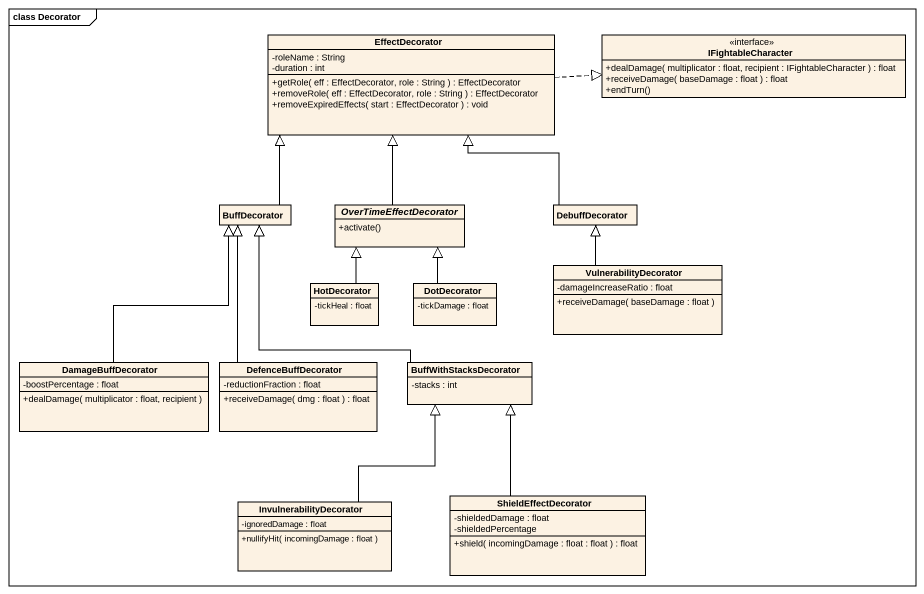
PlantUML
@startuml
mainframe class Decorator
hide circle
hide empty members
skinparam classAttributeIconSize 0
class EffectDecorator {
  -roleName : String
  -duration : int
  +getRole( eff : EffectDecorator, role : String ) : EffectDecorator
  +removeRole( eff : EffectDecorator, role : String ) : EffectDecorator
  +removeExpiredEffects( start : EffectDecorator ) : void
}
interface IFightableCharacter {
  +dealDamage( multiplicator : float, recipient : IFightableCharacter ) : float
  +receiveDamage( baseDamage : float ) : float
  +endTurn()
}
class BuffDecorator
abstract class OverTimeEffectDecorator {
  +activate()
}
class DebuffDecorator
class HotDecorator {
  -tickHeal : float
}
class DotDecorator {
  -tickDamage : float
}
class VulnerabilityDecorator {
  -damageIncreaseRatio : float
  +receiveDamage( baseDamage : float )
}
class DamageBuffDecorator {
  -boostPercentage : float
  +dealDamage( multiplicator : float, recipient )
}
class DefenceBuffDecorator {
  -reductionFraction : float
  +receiveDamage( dmg : float ) : float
}
class BuffWithStacksDecorator {
  -stacks : int
}
class InvulnerabilityDecorator {
  -ignoredDamage : float
  +nullifyHit( incomingDamage : float )
}
class ShieldEffectDecorator {
  -shieldedDamage : float
  -shieldedPercentage
  +shield( incomingDamage : float : float ) : float
}
EffectDecorator .right.|> IFightableCharacter
BuffDecorator -up-|> EffectDecorator
OverTimeEffectDecorator -up-|> EffectDecorator
DebuffDecorator -up-|> EffectDecorator
HotDecorator -up-|> OverTimeEffectDecorator
DotDecorator -up-|> OverTimeEffectDecorator
VulnerabilityDecorator -up-|> DebuffDecorator
DamageBuffDecorator -up-|> BuffDecorator
DefenceBuffDecorator -up-|> BuffDecorator
BuffWithStacksDecorator -up-|> BuffDecorator
InvulnerabilityDecorator -up-|> BuffWithStacksDecorator
ShieldEffectDecorator -up-|> BuffWithStacksDecorator
@enduml
